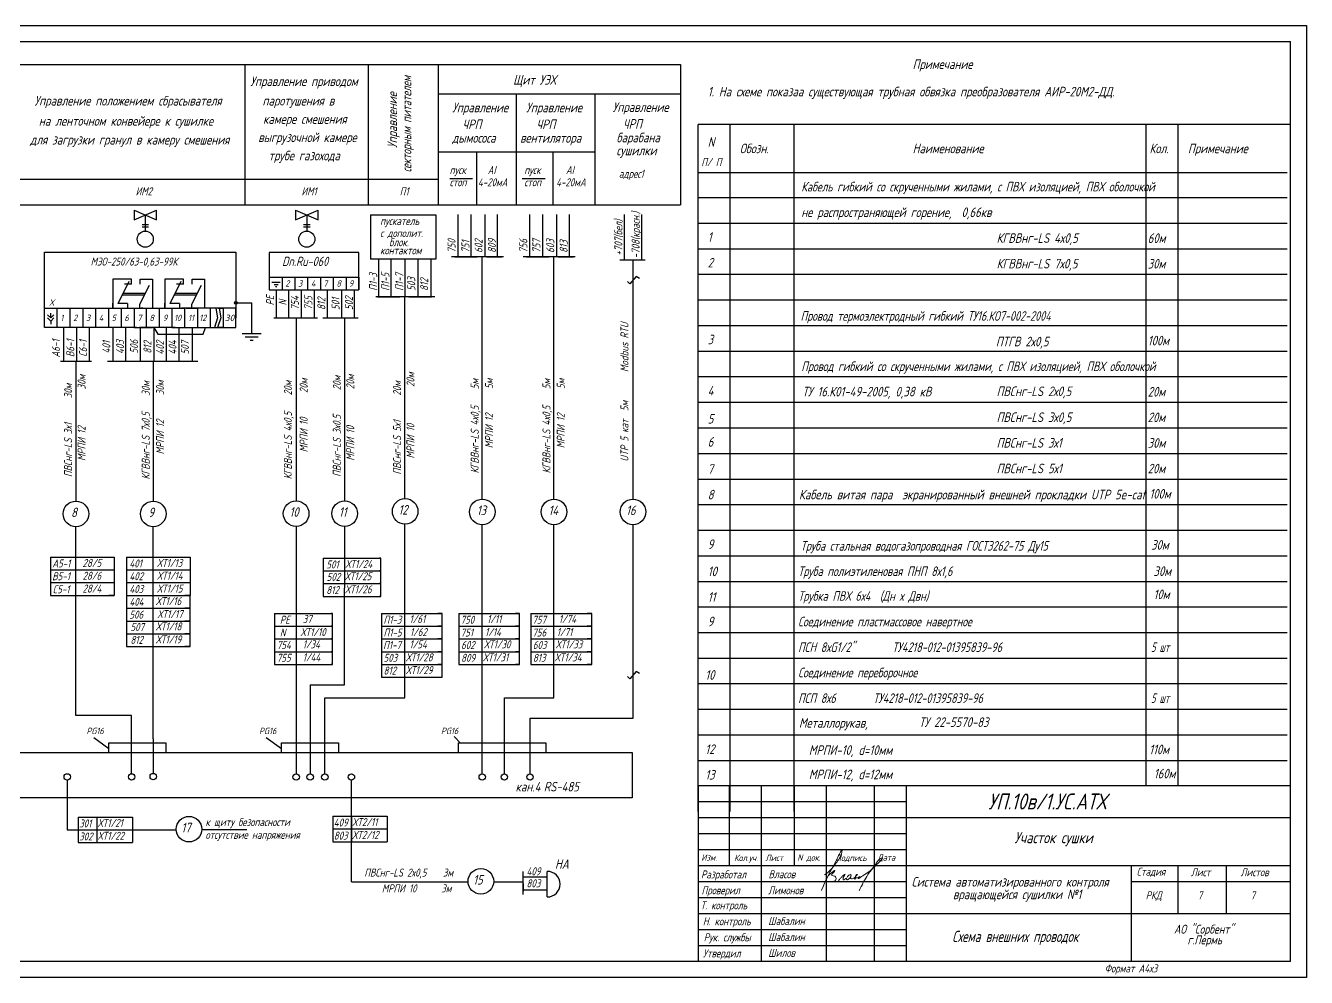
# Model space of a CAD drawing. Header units: millimetres. Extents: x 13 to 643, y 336 to 634.
# Drawn here: x 243 to 643, y 336 to 633.5 of the extents above; entities that cross this region are included whole.
import ezdxf
from ezdxf.enums import TextEntityAlignment as Align

# ---------------------------------------------------------------- set-up
doc = ezdxf.new("R2010")
doc.units = ezdxf.units.MM
doc.header["$MEASUREMENT"] = 0
doc.layers.add('MAIN', color=7, linetype='Continuous', lineweight=50)
doc.layers.add('Текст', color=7, linetype='Continuous', lineweight=50)
for name, color, linetype in [('TEXT', 250, 'Continuous'), ('АСУТП', 7, 'Continuous'), ('проводка', 184, 'Continuous')]:
    doc.layers.add(name, color=color, linetype=linetype)
doc.styles.get("Standard").update_dxf_attribs({"font": 'GOST_A.TTF', "oblique": 15, "height": 2.5})
doc.styles.add('АСУТП', font='GOST_A.TTF', dxfattribs={"oblique": 15})

# ---------------------------------------------------------------- blocks, each defined once
blk = doc.blocks.new('Власов')
at = {"layer": 'проводка', "lineweight": 18}
for points in [[(-0.58, 2.47), (1.27, 4.07), (2.73, 5.82), (3.82, 7.33), (4.64, 9.02), (4.84, 10.28), (4.04, 8.93), (3.16, 7.2), (1.39, 3.86), (0.52, 2.26), (-1.55, -2.37), (-0.72, -0.35), (0.34, 1.8), (1.73, 3.31), (2.62, 3.78), (2.31, 3.3), (1.91, 2.96), (1.61, 2.44), (2.21, 2.21), (2.85, 1.83), (2.99, 1.4), (2.77, 0.75), (2.36, 0.49), (2.18, 0.43), (2.07, 0.4), (1.98, 0.4)], [(3.73, 0.66), (4.37, 1.39), (4.91, 2.01), (5.22, 2.29), (5.78, 2.66), (5.59, 2.28), (5.16, 1.05), (5.19, 0.9), (5.7, 1.1), (6.25, 1.38), (6.27, 1.2), (6.3, 1.02), (7.02, 1.21), (7.63, 2.13), (7.63, 2.52), (6.76, 2.22), (6.42, 1.7)]]:
    blk.add_spline(points, degree=3, dxfattribs=at)
for points, knots in [([(9.73, 1.6), (9.73, 1.6), (10.28, 1.61), (10.33, 1.73), (10.3, 1.95), (10.1, 1.88), (9.94, 1.44), (9.82, 1.2), (10.65, 1.75), (14.06, 4.01), (14.83, 4.98), (18.2, 8.2), (16.58, 7.61), (15.42, 5.89), (12.84, 2.54), (12.14, 1.35), (11.17, -0.37), (10.2, -2.51), (10.72, -1.41), (10.96, -1), (11.17, -0.6), (11.31, -0.38), (11.4, -0.29)], [5.202172, 5.202172, 5.202172, 5.202172, 5.207482, 5.981017, 6.074049, 6.477149, 7.534813, 8.416864, 10.873297, 16.080912, 19.105162, 21.731982, 23.469351, 25.755203, 29.311429, 34.513333, 38.416271, 38.862024, 39.053994, 43.961574, 49.897464, 51.239132, 51.239132, 51.239132, 51.239132]), ([(7.53, 1.66), (7.5, 1.54), (7.54, 1.28), (8.01, 1.24), (8.83, 1.57), (9.1, 2.08), (9.9, 2.69), (9.43, 2.64), (9.3, 2.52), (9.14, 2.21), (9.04, 1.25), (8.71, 1.13), (8.92, 1.39), (9.3, 1.54), (9.6, 1.6)], [0, 0, 0, 0, 0.614094, 1.118723, 1.807789, 3.045572, 4.744461, 5.191863, 5.576495, 6.389957, 8.441618, 9.345517, 10.182193, 10.758393, 10.758393, 10.758393, 10.758393])]:
    blk.add_open_spline(points, degree=3, knots=knots, dxfattribs=at)

msp = doc.modelspace()

# ---------------------------------------------------------------- linework, layer by layer
at = {"color": 0, "linetype": 'ByBlock'}
for p, q in [((276.85, 575.82), (276.85, 574.32)), ((276.85, 575.82), (276.85, 572.82)), ((276.85, 575.82), (283.85, 572.82)), ((276.85, 572.82), (283.85, 575.82)), ((280.35, 574.32), (280.35, 569.32)), ((283.85, 572.82), (283.85, 575.82)), ((327.31, 575.82), (327.31, 574.32)), ((327.31, 575.82), (327.31, 572.82)), ((327.31, 575.82), (334.31, 572.82)), ((327.31, 572.82), (334.31, 575.82)), ((330.81, 574.32), (330.81, 569.32)), ((334.31, 572.82), (334.31, 575.82))]:
    msp.add_line(p, q, dxfattribs=at)
at = {"color": 7, "linetype": 'Continuous'}
for p, q in [((350.74, 574.39), (371.14, 574.39)), ((371.14, 574.39), (371.14, 560.57)), ((248.84, 562.77), (308.66, 562.77)), ((248.84, 539.18), (248.84, 562.77)), ((308.66, 562.77), (308.66, 542.18)), ((347.07, 562.59), (319.08, 562.59)), ((319.08, 562.59), (319.08, 550.9)), ((347.07, 550.9), (347.07, 562.59)), ((371.14, 560.57), (350.74, 560.57)), ((271.87, 546.67), (275.37, 553.67)), ((276.08, 552.67), (273.87, 552.67)), ((288.12, 546.67), (291.62, 553.67)), ((292.33, 552.67), (290.12, 552.67)), ((319.08, 554.9), (327.58, 554.9)), ((322.76, 554.9), (347.07, 554.9)), ((323.08, 554.9), (323.08, 550.9)), ((327.08, 554.9), (327.08, 550.9)), ((331.08, 554.9), (331.08, 550.9)), ((335.08, 554.9), (335.08, 550.9)), ((339.08, 554.9), (339.08, 550.9)), ((343.08, 554.9), (343.08, 550.9)), ((347.07, 554.9), (347.07, 550.9)), ((347.08, 554.9), (347.08, 550.9)), ((319.08, 550.9), (327.58, 550.9)), ((322.76, 550.9), (347.07, 550.9)), ((248.84, 545.18), (252.84, 545.18)), ((252.84, 545.18), (278.1, 545.18)), ((252.84, 539.18), (252.84, 545.18)), ((252.84, 545.18), (256.84, 545.18)), ((252.84, 545.18), (256.84, 545.18)), ((252.84, 539.18), (252.84, 545.18)), ((252.84, 545.18), (278.1, 545.18)), ((252.84, 545.18), (256.84, 545.18)), ((252.84, 539.18), (252.84, 545.18)), ((252.84, 545.18), (278.1, 545.18)), ((252.84, 545.18), (278.1, 545.18)), ((252.84, 539.18), (252.84, 545.18)), ((252.84, 545.18), (256.84, 545.18)), ((256.84, 545.18), (256.84, 539.18)), ((256.84, 545.18), (256.84, 539.18)), ((256.84, 545.18), (256.84, 539.18)), ((256.84, 545.18), (256.84, 539.18)), ((260.84, 545.18), (260.84, 539.18)), ((260.84, 545.18), (260.84, 539.18)), ((260.84, 545.18), (260.84, 539.18)), ((260.84, 545.18), (260.84, 539.18)), ((264.84, 545.18), (264.84, 539.18)), ((264.84, 545.18), (264.84, 539.18)), ((264.84, 545.18), (264.84, 539.18)), ((264.84, 545.18), (264.84, 539.18)), ((268.84, 545.18), (268.84, 539.18)), ((268.84, 545.18), (268.84, 539.18)), ((268.84, 545.18), (268.84, 539.18)), ((268.84, 545.18), (268.84, 539.18)), ((274.79, 546.67), (271.87, 546.67)), ((272.84, 545.18), (272.84, 539.18)), ((272.84, 545.18), (272.84, 539.18)), ((272.84, 545.18), (272.84, 539.18)), ((272.84, 545.18), (272.84, 539.18)), ((276.84, 545.18), (276.84, 539.18)), ((276.84, 545.18), (276.84, 539.18)), ((276.84, 545.18), (276.84, 539.18)), ((276.84, 545.18), (276.84, 539.18)), ((279.1, 545.18), (290.16, 545.18)), ((279.6, 545.18), (279.1, 545.18)), ((279.6, 545.18), (279.1, 545.18)), ((279.1, 545.18), (290.16, 545.18)), ((279.6, 545.18), (279.1, 545.18)), ((279.1, 545.18), (290.16, 545.18)), ((279.1, 545.18), (290.16, 545.18)), ((279.6, 545.18), (279.1, 545.18)), ((280.66, 545.18), (280.66, 539.18)), ((280.66, 545.18), (280.66, 539.18)), ((280.66, 545.18), (280.66, 539.18)), ((280.66, 545.18), (280.66, 539.18)), ((284.66, 545.18), (284.66, 539.18)), ((284.66, 545.18), (284.66, 539.18)), ((284.66, 545.18), (284.66, 539.18)), ((284.66, 545.18), (284.66, 539.18)), ((291.03, 546.67), (288.12, 546.67)), ((288.66, 545.18), (288.66, 539.18)), ((288.66, 545.18), (288.66, 539.18)), ((288.66, 545.18), (288.66, 539.18)), ((288.66, 545.18), (288.66, 539.18)), ((304.66, 545.18), (291.66, 545.18)), ((304.66, 545.18), (291.66, 545.18)), ((304.66, 545.18), (291.66, 545.18)), ((304.66, 545.18), (291.66, 545.18)), ((292.66, 545.18), (292.66, 539.18)), ((292.66, 545.18), (292.66, 539.18)), ((292.66, 545.18), (292.66, 539.18)), ((292.66, 545.18), (292.66, 539.18)), ((295.84, 545.18), (295.34, 545.18)), ((295.84, 545.18), (295.34, 545.18)), ((295.84, 545.18), (295.34, 545.18)), ((295.84, 545.18), (295.34, 545.18)), ((296.66, 545.18), (296.66, 539.18)), ((296.66, 545.18), (296.66, 539.18)), ((296.66, 545.18), (296.66, 539.18)), ((296.66, 545.18), (296.66, 539.18)), ((300.66, 545.18), (300.66, 539.18)), ((300.66, 545.18), (300.66, 539.18)), ((300.66, 545.18), (300.66, 539.18)), ((300.66, 545.18), (300.66, 539.18)), ((302.44, 545.18), (302.94, 542.18)), ((308.66, 545.18), (303.16, 545.18)), ((303.16, 545.18), (304.66, 545.18)), ((303.44, 545.18), (303.94, 542.18)), ((304.66, 545.18), (304.66, 539.18)), ((304.66, 545.18), (304.66, 539.18)), ((304.66, 545.18), (304.66, 539.18)), ((308.66, 546.88), (313.59, 546.88)), ((308.66, 539.18), (308.66, 545.18)), ((249.84, 543.18), (250.84, 542.18)), ((249.84, 542.18), (250.84, 541.18)), ((250.84, 542.18), (250.84, 543.68)), ((250.84, 542.18), (251.84, 543.18)), ((250.84, 541.18), (251.84, 542.18)), ((250.84, 541.18), (250.84, 540.18)), ((302.94, 542.18), (301.94, 539.18)), ((303.94, 542.18), (302.94, 539.18)), ((308.66, 542.18), (308.66, 542.18)), ((252.84, 539.18), (248.84, 539.18)), ((277.6, 539.18), (252.84, 539.18)), ((277.6, 539.18), (252.84, 539.18)), ((277.6, 539.18), (252.84, 539.18)), ((277.6, 539.18), (252.84, 539.18)), ((254.84, 539.18), (254.84, 528.65)), ((258.84, 539.18), (258.84, 528.65)), ((262.84, 539.18), (262.84, 528.65)), ((270.18, 539.18), (270.18, 528.68)), ((274.18, 539.18), (274.18, 528.68)), ((289.66, 539.18), (278.6, 539.18)), ((289.66, 539.18), (278.6, 539.18)), ((289.66, 539.18), (278.6, 539.18)), ((289.66, 539.18), (278.6, 539.18)), ((278.81, 539.18), (278.81, 528.68)), ((282.99, 539.18), (282.99, 528.68)), ((286.93, 539.18), (286.93, 528.68)), ((290.66, 539.18), (305.16, 539.18)), ((290.66, 539.18), (305.16, 539.18)), ((290.66, 539.18), (305.16, 539.18)), ((290.66, 539.18), (305.16, 539.18)), ((290.86, 539.18), (290.86, 528.68)), ((294.97, 539.18), (294.97, 528.68)), ((304.66, 539.18), (303.16, 539.18)), ((304.66, 539.18), (308.66, 539.18)), ((310.59, 537.3), (316.59, 537.3)), ((311.59, 536.3), (315.59, 536.3)), ((313.09, 535.23), (314.09, 535.23)), ((258.7, 417.86), (258.7, 476.91)), ((282.85, 410.64), (282.85, 476.91)), ((250.76, 467.43), (266.05, 467.43)), ((250.76, 467.43), (250.76, 463.43)), ((266.05, 467.43), (270.65, 467.43)), ((270.65, 467.43), (270.65, 463.43)), ((274.47, 467.43), (289.76, 467.43)), ((274.47, 467.43), (274.47, 463.43)), ((289.76, 467.43), (294.35, 467.43)), ((294.35, 467.43), (294.35, 463.43)), ((335.9, 467.11), (353.97, 467.11)), ((335.9, 467.11), (353.97, 467.11)), ((335.9, 467.11), (335.9, 463.11)), ((353.97, 467.11), (353.55, 467.11)), ((353.97, 467.11), (353.55, 467.11)), ((250.76, 463.43), (266.05, 463.43)), ((250.76, 463.43), (250.76, 459.43)), ((250.76, 463.43), (266.05, 463.43)), ((250.76, 463.43), (266.05, 463.43)), ((250.76, 463.43), (266.05, 463.43)), ((266.05, 463.43), (270.65, 463.43)), ((266.05, 463.43), (270.65, 463.43)), ((266.05, 463.43), (270.65, 463.43)), ((266.05, 463.43), (270.65, 463.43)), ((270.65, 463.43), (270.65, 459.43)), ((274.47, 463.43), (289.76, 463.43)), ((274.47, 463.43), (274.47, 459.43)), ((274.47, 463.43), (289.76, 463.43)), ((274.47, 463.43), (289.76, 463.43)), ((274.47, 463.43), (289.76, 463.43)), ((289.76, 463.43), (294.35, 463.43)), ((289.76, 463.43), (294.35, 463.43)), ((289.76, 463.43), (294.35, 463.43)), ((289.76, 463.43), (294.35, 463.43)), ((294.35, 463.43), (294.35, 459.43)), ((335.9, 463.11), (353.97, 463.11)), ((335.9, 463.11), (353.97, 463.11)), ((335.9, 463.11), (353.97, 463.11)), ((335.9, 463.11), (335.9, 459.11)), ((353.97, 463.11), (353.55, 463.11)), ((353.97, 463.11), (353.55, 463.11)), ((353.97, 463.11), (353.55, 463.11)), ((250.76, 459.43), (250.76, 455.43)), ((250.76, 459.43), (266.05, 459.43)), ((250.76, 459.43), (266.05, 459.43)), ((250.76, 459.43), (266.05, 459.43)), ((266.05, 459.43), (270.65, 459.43)), ((266.05, 459.43), (270.65, 459.43)), ((266.05, 459.43), (270.65, 459.43)), ((270.65, 459.43), (270.65, 455.43)), ((274.47, 459.43), (274.47, 455.43)), ((274.47, 459.43), (289.76, 459.43)), ((274.47, 459.43), (289.76, 459.43)), ((274.47, 459.43), (289.76, 459.43)), ((289.76, 459.43), (294.35, 459.43)), ((289.76, 459.43), (294.35, 459.43)), ((289.76, 459.43), (294.35, 459.43)), ((294.35, 459.43), (294.35, 455.43)), ((335.9, 459.11), (353.97, 459.11)), ((335.9, 459.11), (335.9, 455.11)), ((335.9, 459.11), (335.9, 459.11)), ((335.9, 459.11), (353.97, 459.11)), ((335.9, 459.11), (353.97, 459.11)), ((335.9, 459.11), (353.97, 459.11)), ((335.9, 459.11), (353.97, 459.11)), ((335.9, 459.11), (353.97, 459.11)), ((353.97, 459.11), (353.55, 459.11)), ((353.97, 459.11), (353.55, 459.11)), ((353.97, 459.11), (353.55, 459.11)), ((353.97, 459.11), (353.55, 459.11)), ((353.97, 459.11), (353.55, 459.11)), ((353.97, 459.11), (353.55, 459.11)), ((250.76, 455.43), (266.05, 455.43)), ((250.76, 455.43), (266.05, 455.43)), ((250.76, 455.43), (266.05, 455.43)), ((250.76, 455.43), (270.65, 455.43)), ((266.05, 455.43), (270.65, 455.43)), ((266.05, 455.43), (270.65, 455.43)), ((266.05, 455.43), (270.65, 455.43)), ((270.65, 455.43), (268.98, 455.43)), ((274.47, 455.43), (289.76, 455.43)), ((274.47, 455.43), (289.76, 455.43)), ((274.47, 455.43), (289.76, 455.43)), ((274.47, 455.43), (294.35, 455.43)), ((274.47, 455.43), (274.47, 451.43)), ((289.76, 455.43), (294.35, 455.43)), ((289.76, 455.43), (294.35, 455.43)), ((289.76, 455.43), (294.35, 455.43)), ((294.35, 455.43), (292.69, 455.43)), ((335.9, 455.11), (353.97, 455.11)), ((335.9, 455.11), (353.97, 455.11)), ((335.9, 455.11), (353.97, 455.11)), ((353.97, 455.11), (353.55, 455.11)), ((353.97, 455.11), (353.55, 455.11)), ((353.97, 455.11), (353.55, 455.11)), ((274.47, 451.43), (274.47, 447.43)), ((274.47, 451.43), (294.35, 451.43)), ((274.47, 451.43), (294.35, 451.43)), ((274.47, 451.43), (294.35, 451.43)), ((294.35, 451.43), (292.69, 451.43)), ((294.35, 451.43), (292.69, 451.43)), ((294.35, 451.43), (292.69, 451.43)), ((320.76, 449.83), (338.83, 449.83)), ((320.76, 449.83), (320.76, 445.83)), ((338.83, 449.83), (338.41, 449.83)), ((354.12, 449.83), (373.13, 449.83)), ((354.12, 449.83), (354.12, 445.83)), ((373.13, 449.83), (371.76, 449.83)), ((378.35, 449.83), (397.26, 449.83)), ((378.35, 449.83), (378.35, 445.83)), ((397.26, 449.83), (395.99, 449.83)), ((400.75, 449.83), (419.86, 449.83)), ((400.75, 449.83), (400.75, 445.83)), ((419.86, 449.83), (418.39, 449.83)), ((274.47, 447.43), (294.35, 447.43)), ((274.47, 447.43), (294.35, 447.43)), ((274.47, 447.43), (294.35, 447.43)), ((274.47, 447.43), (274.47, 443.43)), ((294.35, 447.43), (292.69, 447.43)), ((294.35, 447.43), (292.69, 447.43)), ((294.35, 447.43), (292.69, 447.43)), ((320.76, 445.83), (320.76, 441.83)), ((320.76, 445.83), (338.83, 445.83)), ((320.76, 445.83), (338.83, 445.83)), ((320.76, 445.83), (338.83, 445.83)), ((338.83, 445.83), (338.41, 445.83)), ((338.83, 445.83), (338.41, 445.83)), ((338.83, 445.83), (338.41, 445.83)), ((354.12, 445.83), (354.12, 441.83)), ((354.12, 445.83), (373.13, 445.83)), ((354.12, 445.83), (373.13, 445.83)), ((354.12, 445.83), (373.13, 445.83)), ((373.13, 445.83), (371.76, 445.83)), ((373.13, 445.83), (371.76, 445.83)), ((373.13, 445.83), (371.76, 445.83)), ((378.35, 445.83), (378.35, 441.83)), ((378.35, 445.83), (397.26, 445.83)), ((378.35, 445.83), (397.26, 445.83)), ((378.35, 445.83), (397.26, 445.83)), ((397.26, 445.83), (395.99, 445.83)), ((397.26, 445.83), (395.99, 445.83)), ((397.26, 445.83), (395.99, 445.83)), ((400.75, 445.83), (400.75, 441.83)), ((400.75, 445.83), (419.86, 445.83)), ((400.75, 445.83), (419.86, 445.83)), ((400.75, 445.83), (419.86, 445.83)), ((419.86, 445.83), (418.39, 445.83)), ((419.86, 445.83), (418.39, 445.83)), ((419.86, 445.83), (418.39, 445.83)), ((274.47, 443.43), (274.47, 439.43)), ((274.47, 443.43), (294.35, 443.43)), ((274.47, 443.43), (294.35, 443.43)), ((274.47, 443.43), (294.35, 443.43)), ((294.35, 443.43), (292.69, 443.43)), ((294.35, 443.43), (292.69, 443.43)), ((294.35, 443.43), (292.69, 443.43)), ((320.76, 441.83), (338.83, 441.83)), ((320.76, 441.83), (338.83, 441.83)), ((320.76, 441.83), (338.83, 441.83)), ((320.76, 441.83), (320.76, 437.83)), ((338.83, 441.83), (338.41, 441.83)), ((338.83, 441.83), (338.41, 441.83)), ((338.83, 441.83), (338.41, 441.83)), ((354.12, 441.83), (373.13, 441.83)), ((354.12, 441.83), (373.13, 441.83)), ((354.12, 441.83), (373.13, 441.83)), ((354.12, 441.83), (354.12, 437.83)), ((373.13, 441.83), (371.76, 441.83)), ((373.13, 441.83), (371.76, 441.83)), ((373.13, 441.83), (371.76, 441.83)), ((378.35, 441.83), (397.26, 441.83)), ((378.35, 441.83), (397.26, 441.83)), ((378.35, 441.83), (397.26, 441.83)), ((378.35, 441.83), (378.35, 437.83)), ((397.26, 441.83), (395.99, 441.83)), ((397.26, 441.83), (395.99, 441.83)), ((397.26, 441.83), (395.99, 441.83)), ((400.75, 441.83), (419.86, 441.83)), ((400.75, 441.83), (419.86, 441.83)), ((400.75, 441.83), (419.86, 441.83)), ((400.75, 441.83), (400.75, 437.83)), ((419.86, 441.83), (418.39, 441.83)), ((419.86, 441.83), (418.39, 441.83)), ((419.86, 441.83), (418.39, 441.83)), ((274.47, 439.43), (294.35, 439.43)), ((274.47, 439.43), (294.35, 439.43)), ((294.35, 439.43), (292.69, 439.43)), ((294.35, 439.43), (292.69, 439.43)), ((320.76, 437.83), (320.76, 433.83)), ((320.76, 437.83), (338.83, 437.83)), ((320.76, 437.83), (338.83, 437.83)), ((320.76, 437.83), (338.83, 437.83)), ((338.83, 437.83), (338.41, 437.83)), ((338.83, 437.83), (338.41, 437.83)), ((338.83, 437.83), (338.41, 437.83)), ((354.12, 437.83), (354.12, 429.83)), ((354.12, 437.83), (373.13, 437.83)), ((354.12, 437.83), (373.13, 437.83)), ((354.12, 437.83), (373.13, 437.83)), ((373.13, 437.83), (371.76, 437.83)), ((373.13, 437.83), (371.76, 437.83)), ((373.13, 437.83), (371.76, 437.83)), ((378.35, 437.83), (378.35, 433.83)), ((378.35, 437.83), (397.26, 437.83)), ((378.35, 437.83), (397.26, 437.83)), ((378.35, 437.83), (397.26, 437.83)), ((397.26, 437.83), (395.99, 437.83)), ((397.26, 437.83), (395.99, 437.83)), ((397.26, 437.83), (395.99, 437.83)), ((400.75, 437.83), (400.75, 433.83)), ((400.75, 437.83), (419.86, 437.83)), ((400.75, 437.83), (419.86, 437.83)), ((400.75, 437.83), (419.86, 437.83)), ((419.86, 437.83), (418.39, 437.83)), ((419.86, 437.83), (418.39, 437.83)), ((419.86, 437.83), (418.39, 437.83)), ((320.76, 433.83), (338.83, 433.83)), ((320.76, 433.83), (338.83, 433.83)), ((338.83, 433.83), (338.41, 433.83)), ((338.83, 433.83), (338.41, 433.83)), ((354.12, 433.83), (373.13, 433.83)), ((354.12, 433.83), (373.13, 433.83)), ((373.13, 433.83), (371.76, 433.83)), ((373.13, 433.83), (371.76, 433.83)), ((378.35, 433.83), (397.26, 433.83)), ((378.35, 433.83), (397.26, 433.83)), ((397.26, 433.83), (395.99, 433.83)), ((397.26, 433.83), (395.99, 433.83)), ((400.75, 433.83), (419.86, 433.83)), ((400.75, 433.83), (419.86, 433.83)), ((419.86, 433.83), (418.39, 433.83)), ((419.86, 433.83), (418.39, 433.83)), ((276.08, 399.71), (276.08, 417.86)), ((264.25, 411.07), (269, 407.57)), ((269, 406.32), (269, 409.32)), ((269, 409.32), (286.75, 409.32)), ((269, 406.32), (269, 409.32)), ((286.75, 409.32), (286.75, 406.32)), ((286.75, 409.32), (286.75, 406.32)), ((318.17, 411.07), (322.92, 407.57)), ((322.92, 406.32), (322.92, 409.32)), ((322.92, 409.32), (340.67, 409.32)), ((322.92, 406.32), (322.92, 409.32)), ((340.67, 409.32), (340.67, 406.32)), ((340.67, 409.32), (340.67, 406.32)), ((378.23, 406.32), (378.23, 409.32)), ((378.23, 409.32), (405.51, 409.32)), ((378.23, 406.32), (378.23, 409.32)), ((405.51, 409.32), (405.51, 406.32)), ((405.51, 409.32), (405.51, 406.32)), ((259.39, 386.16), (272.1, 386.16)), ((259.39, 386.16), (259.39, 382.16)), ((272.1, 386.16), (276.39, 386.16)), ((276.39, 386.16), (276.39, 382.16)), ((338.92, 386.44), (351.63, 386.44)), ((338.92, 386.44), (338.92, 382.44)), ((351.63, 386.44), (355.92, 386.44)), ((355.92, 386.44), (355.92, 382.44)), ((255.99, 382.16), (272.1, 382.16)), ((259.39, 382.16), (259.39, 378.16)), ((259.39, 382.16), (272.1, 382.16)), ((259.39, 382.16), (272.1, 382.16)), ((272.1, 382.16), (276.39, 382.16)), ((272.1, 382.16), (276.39, 382.16)), ((272.1, 382.16), (290.02, 382.16)), ((276.39, 382.16), (276.39, 378.16)), ((338.92, 382.44), (338.92, 378.44)), ((338.92, 382.44), (351.63, 382.44)), ((338.92, 382.44), (351.63, 382.44)), ((351.63, 382.44), (355.92, 382.44)), ((351.63, 382.44), (355.92, 382.44)), ((355.92, 382.44), (355.92, 378.44)), ((259.39, 378.16), (272.1, 378.16)), ((259.39, 378.16), (272.1, 378.16)), ((259.39, 378.16), (272.1, 378.16)), ((272.1, 378.16), (276.39, 378.16)), ((272.1, 378.16), (276.39, 378.16)), ((272.1, 378.16), (276.39, 378.16)), ((338.92, 378.44), (351.63, 378.44)), ((338.92, 378.44), (351.63, 378.44)), ((338.92, 378.44), (351.63, 378.44)), ((351.63, 378.44), (355.92, 378.44)), ((351.63, 378.44), (355.92, 378.44)), ((351.63, 378.44), (355.92, 378.44)), ((405.93, 361.44), (405.93, 369.19)), ((405.93, 361.19), (405.93, 369.19)), ((398.43, 365.44), (398.43, 367.94)), ((398.43, 367.44), (405.68, 367.44)), ((398.43, 365.44), (398.43, 362.94)), ((398.43, 363.44), (405.68, 363.44))]:
    msp.add_line(p, q, dxfattribs=at)
at = {"color": 7}
for p, q in [((279.36, 571.35), (281.36, 571.35)), ((279.36, 570.67), (281.36, 570.67)), ((329.83, 571.35), (331.83, 571.35)), ((329.83, 570.67), (331.83, 570.67)), ((431.69, 552.87), (430.96, 553.53)), ((433.73, 555.13), (431.69, 552.87)), ((434.68, 554.48), (433.73, 555.13)), ((313.59, 537.3), (313.59, 546.88)), ((327.49, 542.1), (327.49, 485)), ((342.63, 542.1), (342.63, 485)), ((258.7, 528.68), (258.7, 484.91)), ((282.85, 528.68), (282.85, 484.91)), ((327.49, 477), (327.49, 399.69)), ((342.63, 477), (342.63, 467.11)), ((335.9, 467.11), (353.97, 467.11)), ((342.63, 467.11), (342.63, 457.7)), ((353.97, 455.11), (353.97, 467.11)), ((342.63, 427.5), (342.63, 457.7)), ((294.35, 439.43), (294.35, 455.43)), ((338.83, 433.83), (338.83, 449.83)), ((373.13, 433.83), (373.13, 449.83)), ((397.26, 433.83), (397.26, 449.83)), ((419.86, 433.83), (419.86, 449.83)), ((373.13, 429.83), (373.13, 445.83)), ((274.47, 439.43), (294.35, 439.43)), ((320.76, 433.83), (338.83, 433.83)), ((354.12, 433.83), (373.13, 433.83)), ((378.35, 433.83), (397.26, 433.83)), ((400.75, 433.83), (419.86, 433.83)), ((354.12, 429.83), (373.13, 429.83)), ((431.69, 429.4), (430.96, 430.05)), ((433.73, 431.65), (431.69, 429.4)), ((434.68, 431), (433.73, 431.65)), ((331.87, 427.5), (342.63, 427.5)), ((255.99, 397.71), (255.99, 382.16)), ((263.14, 386.16), (267.94, 386.16)), ((265.22, 386.16), (265.22, 378.16)), ((342.67, 386.44), (347.48, 386.44)), ((344.75, 386.44), (344.75, 378.44)), ((298.02, 382.25), (312.04, 382.25)), ((344.74, 365.94), (381.18, 365.94)), ((389.18, 365.94), (398.43, 365.94)), ((389.18, 365.94), (390.65, 365.94))]:
    msp.add_line(p, q, dxfattribs=at)
for p, q in [((276.08, 552.67), (276.08, 554.04)), ((292.33, 552.67), (292.33, 554.04)), ((276.08, 417.86), (258.7, 417.86)), ((643.03, 336.04), (12.84, 336.04))]:
    msp.add_line(p, q)
at = {"color": 7, "linetype": 'Continuous', "lineweight": -3}
for p, q in [((278.66, 546.43), (281.66, 552.43)), ((294.91, 546.43), (297.91, 552.43))]:
    msp.add_line(p, q, dxfattribs=at)
at = {"color": 7, "lineweight": 30}
for p, q in [((319.87, 553.36), (322.51, 553.36)), ((320.61, 552.57), (321.85, 552.57)), ((321.06, 551.95), (321.44, 551.95))]:
    msp.add_line(p, q, dxfattribs=at)
at = {"lineweight": -3}
for p, q in [((278.66, 545.18), (278.66, 546.43)), ((294.91, 545.18), (294.91, 546.43))]:
    msp.add_line(p, q, dxfattribs=at)
at = {"color": 0, "linetype": 'ByBlock', "lineweight": 30}
for p, q in [((453.03, 396.01), (453.03, 341.05)), ((588.41, 341.05), (588.41, 371.01)), ((603.03, 356.01), (603.03, 371.01)), ((618.03, 356.01), (618.03, 371.01)), ((588.41, 366.01), (638.03, 366.01))]:
    msp.add_line(p, q, dxfattribs=at)
at = {"color": 0, "linetype": 'Continuous', "lineweight": 30}
for p, q in [((453.03, 396.01), (638.03, 396.01)), ((462.78, 396.01), (462.78, 371.01)), ((472.78, 396.01), (472.78, 341.01)), ((483.03, 396.01), (483.03, 371.01)), ((493.03, 396.01), (493.03, 341.01)), ((508.03, 396.01), (508.03, 341.01)), ((518.03, 396.01), (518.03, 341.01)), ((518.03, 386.01), (638.03, 386.01)), ((453.03, 376.01), (518.03, 376.01)), ((453.03, 371.01), (638.03, 371.01)), ((518.03, 356.01), (638.03, 356.01))]:
    msp.add_line(p, q, dxfattribs=at)
at = {"color": 0, "linetype": 'Continuous'}
for p, q in [((453.03, 391.01), (518.03, 391.01)), ((453.03, 386.01), (518.03, 386.01)), ((453.03, 381.01), (518.03, 381.01)), ((453.03, 366.01), (518.03, 366.01)), ((453.03, 361.01), (518.03, 361.01)), ((453.03, 361.01), (518.03, 361.01)), ((453.03, 356.01), (518.03, 356.01)), ((453.03, 351.01), (518.03, 351.01)), ((453.03, 346.01), (518.03, 346.01))]:
    msp.add_line(p, q, dxfattribs=at)
at = {"color": 7, "linetype": 'Continuous', "lineweight": 30}
msp.add_line((398.43, 361.94), (398.43, 369.19), dxfattribs=at)
at = {"color": 7}
for centre in [(280.35, 566.78), (330.81, 566.78)]:
    msp.add_circle(centre, 2.52, dxfattribs=at)
at = {"color": 7, "linetype": 'Continuous'}
msp.add_arc((405.93, 365.19), 4, 270, 90, dxfattribs=at)
at = {"layer": 'MAIN', "color": 7, "linetype": 'Continuous', "lineweight": -3}
for p, q in [((12.84, 633.54), (643.03, 633.54)), ((12.84, 633.54), (461.57, 633.54)), ((643.03, 633.54), (643.03, 336.04)), ((37.92, 621.43), (447.57, 621.43)), ((311.49, 621.43), (311.49, 577.49)), ((350.02, 621.43), (350.02, 577.49)), ((371.89, 621.43), (371.89, 577.49)), ((447.57, 621.43), (447.57, 577.49)), ((311.49, 613.49), (311.49, 577.49)), ((371.89, 612.19), (447.57, 612.19)), ((396.17, 612.19), (396.17, 577.49)), ((420.74, 612.19), (420.74, 577.49)), ((638.03, 602.64), (453.03, 602.64)), ((453.03, 387.86), (453.03, 602.64)), ((463.03, 387.86), (463.03, 602.64)), ((483.03, 387.86), (483.03, 602.64)), ((593.03, 395.86), (593.03, 602.64)), ((603.03, 395.86), (603.03, 602.64)), ((371.89, 594.04), (420.74, 594.04)), ((383.91, 577.49), (383.91, 594.04)), ((407.73, 577.49), (407.73, 594.04)), ((239.18, 585.49), (355.77, 585.49)), ((349.46, 585.49), (371.89, 585.49)), ((375.48, 585.78), (382.6, 585.78)), ((398.1, 585.78), (405.23, 585.78)), ((453.03, 587.64), (637.03, 587.64)), ((37.92, 577.49), (447.57, 577.49)), ((453.03, 579.81), (637.03, 579.81)), ((350.74, 574.39), (350.74, 560.57)), ((377.99, 574.5), (377.99, 561.3)), ((382.05, 574.5), (382.05, 561.3)), ((386.42, 574.5), (386.42, 561.3)), ((390.31, 574.5), (390.31, 561.3)), ((400.4, 574.5), (400.4, 561.3)), ((404.46, 574.5), (404.46, 561.3)), ((408.82, 574.5), (408.82, 561.3)), ((412.72, 574.5), (412.72, 561.3)), ((429.99, 574.5), (429.99, 560.17)), ((435.4, 574.5), (435.4, 560.17)), ((453.03, 571.81), (637.03, 571.81)), ((353.24, 560.57), (353.24, 548.76)), ((357.1, 560.57), (357.1, 548.76)), ((361.48, 560.57), (361.48, 548.76)), ((365.5, 560.57), (365.5, 548.76)), ((369.52, 560.57), (369.52, 548.76)), ((377.02, 561.3), (384.02, 561.3)), ((385.61, 485.53), (385.61, 561.3)), ((386.89, 561.3), (391.68, 561.3)), ((399.43, 561.3), (406.43, 561.3)), ((408.01, 485.53), (408.01, 561.3)), ((409.29, 561.3), (414.08, 561.3)), ((432.75, 485.53), (432.75, 560.17)), ((453.03, 563.81), (637.03, 563.81)), ((276.08, 554.23), (270.24, 554.23)), ((270.24, 554.23), (270.24, 545.18)), ((276.08, 552.67), (276.08, 554.23)), ((278.8, 552.68), (278.8, 554.23)), ((278.8, 554.23), (282.58, 554.23)), ((282.58, 554.23), (282.58, 545.18)), ((292.33, 554.23), (286.48, 554.23)), ((286.48, 554.23), (286.48, 545.18)), ((292.33, 552.67), (292.33, 554.23)), ((295.04, 552.68), (295.04, 554.23)), ((295.04, 554.23), (298.82, 554.23)), ((298.82, 554.23), (298.82, 545.18)), ((453.03, 555.81), (637.03, 555.81)), ((273.23, 549.37), (280.14, 549.37)), ((273.51, 549.94), (280.42, 549.94)), ((289.47, 549.37), (296.38, 549.37)), ((289.75, 549.94), (296.66, 549.94)), ((352.86, 548.76), (359.86, 548.76)), ((361.45, 485.69), (361.45, 548.76)), ((362.73, 548.76), (369.73, 548.76)), ((270.24, 545.18), (270.24, 546.82)), ((274.78, 546.67), (274.78, 545.18)), ((276.84, 545.18), (280.66, 545.18)), ((286.48, 545.18), (286.48, 546.82)), ((288.66, 545.18), (292.66, 545.18)), ((291.03, 546.67), (291.03, 545.18)), ((293.08, 545.18), (296.9, 545.18)), ((453.03, 547.81), (637.03, 547.81)), ((276.84, 539.18), (282.66, 539.18)), ((282.99, 539.18), (284.25, 537.08)), ((284.25, 537.08), (298.4, 537.08)), ((288.66, 539.18), (292.66, 539.18)), ((298.4, 537.08), (299.16, 539.18)), ((453.03, 539.81), (637.03, 539.81)), ((453.03, 531.81), (637.03, 531.81)), ((453.03, 523.81), (637.03, 523.81)), ((453.03, 515.81), (637.03, 515.81)), ((453.03, 515.81), (637.03, 515.81)), ((453.03, 515.81), (637.03, 515.81)), ((453.03, 507.81), (637.03, 507.81)), ((453.03, 507.8), (637.03, 507.8)), ((453.03, 499.8), (637.03, 499.8)), ((453.03, 491.8), (637.03, 491.8)), ((453.03, 483.8), (637.03, 483.8)), ((361.45, 423.41), (361.45, 477.69)), ((385.61, 399.69), (385.61, 477.53)), ((408.01, 423.41), (408.01, 477.53)), ((432.75, 417.1), (432.75, 477.53)), ((432.75, 475.16), (432.75, 477.53)), ((453.03, 475.8), (637.03, 475.8)), ((453.03, 467.8), (637.03, 467.8)), ((453.03, 459.8), (637.03, 459.8)), ((453.03, 451.86), (637.03, 451.86)), ((453.03, 443.86), (637.03, 443.86)), ((453.03, 435.86), (637.03, 435.86)), ((331.87, 427.5), (331.87, 399.71)), ((453.03, 427.86), (637.03, 427.86)), ((336.45, 399.69), (336.45, 423.41)), ((336.45, 423.41), (361.45, 423.41)), ((392.52, 399.69), (392.52, 423.41)), ((392.52, 423.41), (408.01, 423.41)), ((400.53, 399.69), (400.53, 417.1)), ((400.53, 417.1), (432.75, 417.1)), ((453.03, 419.86), (637.03, 419.86)), ((282.85, 410.64), (282.85, 399.82)), ((376.79, 411.29), (378.79, 409.29)), ((453.03, 411.86), (637.03, 411.86)), ((49.74, 406.32), (432.46, 406.32)), ((432.46, 406.32), (432.46, 392.21)), ((453.03, 403.86), (637.03, 403.86)), ((344.74, 365.94), (344.74, 397.64)), ((432.46, 392.21), (49.74, 392.21))]:
    msp.add_line(p, q, dxfattribs=at)
at = {"layer": 'MAIN', "color": 7, "linetype": 'Continuous', "lineweight": 30}
for p, q in [((32.84, 628.54), (638.03, 628.54)), ((638.03, 341.04), (638.03, 628.54)), ((392.2, 561.3), (376.03, 561.3)), ((414.6, 561.3), (398.43, 561.3)), ((436.53, 560.17), (428.57, 560.17)), ((370.8, 548.76), (352.42, 548.76)), ((334.2, 542.1), (320.51, 542.1)), ((346.86, 542.1), (335.87, 542.1)), ((253.89, 528.65), (263.52, 528.65)), ((268.58, 528.7), (296.75, 528.7)), ((638.03, 341.04), (32.84, 341.04))]:
    msp.add_line(p, q, dxfattribs=at)
at = {"layer": 'MAIN', "color": 7, "linetype": 'Continuous', "lineweight": -3}
for centre, radius in [((308.66, 546.88), 0.429), ((258.7, 480.91), 4), ((282.85, 480.91), 4), ((327.48, 481), 4), ((342.64, 481), 4), ((361.53, 481.69), 4), ((385.62, 481.53), 4), ((408.02, 481.53), 4), ((432.69, 481.53), 4), ((255.99, 398.71), 1), ((276.1, 398.71), 1), ((282.85, 398.82), 1), ((327.49, 398.69), 1), ((331.87, 398.69), 1), ((336.45, 398.69), 1), ((344.74, 398.66), 1), ((385.6, 398.69), 1), ((392.52, 398.69), 1), ((400.53, 398.69), 1), ((294.02, 382.36), 4), ((385.18, 366.05), 4)]:
    msp.add_circle(centre, radius, dxfattribs=at)
at = {"layer": 'АСУТП', "color": 7, "linetype": 'Continuous'}
for p, q in [((321.21, 550.83), (321.21, 542.1)), ((325.09, 550.83), (325.09, 542.1)), ((329.09, 550.83), (329.09, 542.1)), ((333.15, 550.83), (333.15, 542.21)), ((337.16, 550.83), (337.16, 542.21)), ((341.69, 550.83), (341.69, 542.21)), ((345.65, 550.83), (345.65, 542.21))]:
    msp.add_line(p, q, dxfattribs=at)

# ---------------------------------------------------------------- block references
at = {"color": 0, "lineweight": 15}
msp.add_blockref('Власов', (493.14, 365.6, -10), dxfattribs=at)

# ---------------------------------------------------------------- texts
at = {"color": 7, "linetype": 'Continuous', "oblique": 15}
for s, height, p in [('МЭО-250/63-0,63-99К', 2.5, (263.28, 558.53)), ('Dn.Ru-060', 2.88, (323.09, 558.41)), ('2', 2, (324.09, 551.94)), ('3', 2, (328.09, 551.94)), ('4', 2, (332.09, 551.94)), ('7', 2, (335.95, 551.94)), ('8', 2, (340.08, 551.94)), ('9', 2, (343.95, 551.94)), ('X', 2, (250.28, 545.99)), ('1', 2, (253.84, 541.18)), ('1', 2, (253.84, 541.18)), ('1', 2, (253.84, 541.18)), ('1', 2, (253.84, 541.18)), ('2', 2, (257.84, 541.18)), ('2', 2, (257.84, 541.18)), ('2', 2, (257.84, 541.18)), ('2', 2, (257.84, 541.18)), ('3', 2, (261.84, 541.18)), ('3', 2, (261.84, 541.18)), ('3', 2, (261.84, 541.18)), ('3', 2, (261.84, 541.18)), ('4', 2, (265.84, 541.18)), ('4', 2, (265.84, 541.18)), ('4', 2, (265.84, 541.18)), ('4', 2, (265.84, 541.18)), ('5', 2, (269.84, 541.18)), ('5', 2, (269.84, 541.18)), ('5', 2, (269.84, 541.18)), ('5', 2, (269.84, 541.18)), ('6', 2, (273.84, 541.18)), ('6', 2, (273.84, 541.18)), ('6', 2, (273.84, 541.18)), ('6', 2, (273.84, 541.18)), ('7', 2, (277.88, 541.18)), ('8', 2, (281.66, 541.18)), ('9', 2, (285.86, 541.18)), ('10', 2, (289.36, 541.18)), ('11', 2, (293.71, 541.18)), ('12', 2, (297.21, 541.18)), ('Кабель витая пара  экранированный внешней прокладки UTP 5e-cat', 3, (484.53, 485.45)), ('100м', 3, (593.99, 485.7)), ('А5-1', 2.5, (251.28, 464.18)), ('28/5', 2.5, (260.77, 464.33)), ('401', 2.5, (275.39, 464.18)), ('ХТ1/13', 2.5, (284.04, 464.33)), ('501', 2.5, (336.9, 463.86)), ('ХТ1/24', 2.5, (342.89, 464.01)), ('В5-1', 2.5, (251.28, 460.18)), ('28/6', 2.5, (260.77, 460.33)), ('402', 2.5, (275.39, 460.18)), ('ХТ1/14', 2.5, (284.04, 460.33)), ('502', 2.5, (337, 459.97)), ('ХТ1/25', 2.5, (342.68, 460.18)), ('С5-1', 2.5, (251.47, 456.1)), ('28/4', 2.5, (260.77, 456.32)), ('403', 2.5, (275.39, 456.18)), ('ХТ1/15', 2.5, (284.04, 456.32)), ('812', 2.5, (336.9, 455.86)), ('ХТ1/26', 2.5, (342.76, 456.08)), ('404', 2.5, (275.39, 452.18)), ('ХТ1/16', 2.5, (283.67, 452.4)), ('506', 2.5, (275.39, 448.18)), ('ХТ1/17', 2.5, (284.17, 448.33)), ('PE', 2.5, (322.41, 446.58)), ('37', 2.5, (329.52, 446.8)), ('П1-3', 2.5, (354.76, 446.58)), ('1/61', 2.5, (362.87, 446.8)), ('750', 2.5, (378.83, 446.58)), ('1/11', 2.5, (387.1, 446.8)), ('757', 2.5, (401.23, 446.58)), ('1/74', 2.5, (409.51, 446.8)), ('507', 2.5, (275.71, 444.29)), ('ХТ1/18', 2.5, (283.67, 444.5)), ('N', 2.5, (322.41, 442.58)), ('ХТ1/10', 2.5, (328.86, 442.72)), ('П1-5', 2.5, (354.77, 442.58)), ('1/62', 2.5, (363, 442.72)), ('751', 2.5, (378.83, 442.58)), ('1/14', 2.5, (386.45, 442.72)), ('756', 2.5, (401.23, 442.58)), ('1/71', 2.5, (408.85, 442.72)), ('812', 2.5, (275.71, 440.29)), ('ХТ1/19', 2.5, (283.67, 440.43)), ('754', 2.5, (321.42, 438.68)), ('1/34', 2.5, (329.52, 438.9)), ('П1-7', 2.5, (354.64, 438.68)), ('1/54', 2.5, (362.87, 438.9)), ('602', 2.5, (379.01, 438.68)), ('ХТ1/30', 2.5, (386.17, 438.9)), ('603', 2.5, (401.41, 438.68)), ('ХТ1/33', 2.5, (408.57, 438.9)), ('755', 2.5, (321.42, 434.68)), ('1/44', 2.5, (329.52, 434.83)), ('503', 2.5, (354.78, 434.68)), ('ХТ1/28', 2.5, (361.77, 434.83)), ('809', 2.5, (379.01, 434.68)), ('ХТ1/31', 2.5, (385.85, 434.83)), ('813', 2.5, (401.41, 434.68)), ('ХТ1/34', 2.5, (408.26, 434.83)), ('812', 2.5, (354.78, 430.68)), ('ХТ1/29', 2.5, (361.77, 430.83)), ('Металлорукав,', 3, (484.53, 414.08)), ('ТУ 22-5570-83', 3, (522.03, 414.33)), ('PG16', 2, (262, 412.07)), ('PG16', 2, (315.92, 412.07)), ('PG16', 2, (372.73, 412.07)), ('  МРПИ-10, d=10мм', 3, (484.53, 405.58)), ('  МРПИ-12, d=12мм', 3, (484.53, 397.99)), ('160м', 3, (595.37, 398.24)), ('301', 2.5, (259.69, 382.91)), ('ХТ1/21', 2.5, (265.5, 383.06)), ('к щиту безопасности', 2.5, (299.17, 383.35)), ('409', 2.5, (339.22, 383.19)), ('ХТ2/11', 2.5, (345.03, 383.33)), ('302', 2.5, (259.69, 378.83)), ('ХТ1/22', 2.5, (265.5, 379.05)), ('отсутствие напряжения', 2.5, (299.17, 379.34)), ('803', 2.5, (339.22, 379.1)), ('ХТ2/12', 2.5, (345.03, 379.32)), ('НА', 3, (408.32, 369.96)), ('409', 2.5, (399.43, 367.94)), ('803', 2.5, (399.43, 364.19))]:
    msp.add_text(s, height=height, dxfattribs=at).set_placement(p)
at = {"color": 7, "linetype": 'Continuous', "oblique": 15, "width": 1.234412}
msp.add_text('30', height=2, dxfattribs=at).set_placement((305.16, 541.18), (308.16, 541.18), align=Align.FIT)
at = {"color": 7, "linetype": 'Continuous', "oblique": 15}
for s, p in [('А6-1', (253.69, 529.76)), ('В6-1', (258.19, 529.91)), ('С6-1', (262.19, 530.05)), ('401', (269.45, 531.05)), ('403', (273.71, 530.91)), ('506', (278.11, 531.02)), ('812', (282.3, 531.02)), ('402', (286.19, 530.72)), ('404', (290.12, 530.72)), ('507', (294, 530.72))]:
    msp.add_text(s, height=2.5, rotation=90, dxfattribs=at).set_placement(p)
at = {"linetype": 'Continuous', "oblique": 15}
for s, height, p in [('УП.10в/1.УС.АТХ', 5, (543.65, 388.52)), ('Участок сушки ', 3.5, (551.83, 377.98)), ('Система автоматизированного контроля', 3, (519.72, 364.42)), ('вращающейся сушилки №1', 3, (532.63, 360.49))]:
    msp.add_text(s, height=height, dxfattribs=at).set_placement(p)
at = {"color": 0, "linetype": 'Continuous', "oblique": 15}
for s, height, p in [('Изм.', 2, (454.03, 372.51)), ('N док.', 2, (484.03, 372.51)), ('Дата', 2, (509.03, 372.51)), ('Разработал', 2.5, (453.94, 366.97)), ('Власов', 2.5, (475.03, 367.03)), ('Стадия', 2.5, (590.03, 367.84)), ('Лист', 2.5, (606.97, 367.66)), ('Листов ', 2.5, (622.48, 367.66)), ('Проверил', 2.5, (454.1, 362.01)), ('Лимонов', 2.5, (474.93, 362.01)), ('Т. контроль', 2.5, (453.79, 357.32)), ('Н. контроль', 2.5, (454.51, 352.32)), ('Шабалин', 2.5, (474.93, 352.41)), ('АО "Сорбент"', 2.8, (601.65, 349.71)), ('Рук. службы', 2.5, (454.79, 347.32)), ('Шабалин', 2.5, (474.93, 347.41)), ('г.Пермь', 2.8, (605.89, 346.37)), ('Утвердил', 2.5, (454.59, 342.31)), ('Шилов', 2.5, (474.93, 342.46))]:
    msp.add_text(s, height=height, dxfattribs=at).set_placement(p)
at = {"color": 7, "oblique": 15}
for s, p in [('Кол.уч.', (464.28, 372.41)), ('Лист', (474.04, 372.41)), ('Подпись', (496.03, 372.41))]:
    msp.add_text(s, height=2, dxfattribs=at).set_placement(p)
at = {"linetype": 'Continuous', "oblique": 15, "width": 0.9}
msp.add_text('Схема внешних проводок', height=3.5, dxfattribs=at).set_placement((532.41, 347.11))
at = {"layer": 'MAIN', "color": 7, "linetype": 'Continuous', "lineweight": -3, "oblique": 15}
for s, height, p in [('Примечание', 3, (520.03, 619.98)), ('Управление приводом ', 3, (313.15, 614.64)), ('Щит УЭХ ', 3, (395.25, 615.08)), ('1. На схеме показаа существующая трубная обвязка преобразователя АИР-20М2-ДД.', 3, (456.03, 611.4)), ('Управление положением сбрасывателя', 3, (245.74, 608.55)), ('паротушения в ', 3, (316.96, 608.55)), ('Управление  ', 3, (376.21, 606.43)), ('Управление  ', 3, (399.31, 606.43)), ('Управление  ', 3, (426.34, 606.56)), ('на ленточном конвейере к сушилке', 3, (247.11, 602.24)), ('камере смешения ', 3, (317.15, 602.83)), ('ЧРП', 3, (379.44, 601.17)), ('ЧРП', 3, (402.54, 601.17)), ('ЧРП', 3, (429.57, 601.3)), ('выгрузочной камере', 3, (315.63, 597.12)), ('для загрузки гранул в камеру смешения', 3, (244.37, 596.36)), ('дымососа', 3, (376.21, 596.93)), ('вентилятора', 3, (397.44, 596.93)), ('барабана', 3, (427.53, 597.05)), ('N', 3, (456.03, 595.64)), ('Обозн.', 3, (466.03, 593.64)), ('Наименование', 3, (520.03, 593.64)), ('Кол.', 3, (594.03, 593.64)), ('Примечание', 3, (606.03, 593.64)), ('трубе газохода', 3, (318.87, 591.41)), ('сушилки', 3, (427.53, 592.99)), ('П/ П', 2.5, (454.03, 589.64)), ('адрес1', 2.5, (428.3, 585.98)), ('не распространяющей горение,  0,66кв ', 3, (485.26, 573.69)), ('пускатель', 2.5, (353.71, 571.21)), ('с дополит.', 2.5, (353.71, 567.42)), ('1', 3, (456.03, 565.93)), ('КГВВнг-LS 4х0,5', 3, (546.26, 565.63)), ('60м', 3, (593.47, 565.59)), ('блок.', 2.5, (356.52, 564.57)), ('контактом', 2.5, (353.71, 562.03)), ('2', 3, (456.03, 557.93)), ('КГВВнг-LS 7х0,5', 3, (546.26, 557.63)), ('30м', 3, (593.47, 557.59)), ('3', 3, (456.03, 533.93)), ('ПТГВ 2х0,5', 3, (546.03, 533.28)), ('100м', 3, (593.47, 533.59)), ('4', 3, (456.03, 517.93)), ('ТУ 16.К01-49-2005, 0,38 кВ', 3, (485.58, 517.63)), ('ПВСнг-LS 2х0,5', 3, (546.26, 517.73)), ('20м', 3, (593.47, 517.59)), ('5', 3, (456.03, 509.13)), ('ПВСнг-LS 3х0,5', 3, (546.26, 509.63)), ('20м', 3, (593.47, 509.59)), ('6', 3, (456.03, 501.93)), ('ПВСнг-LS 3х1', 3, (546.26, 501.62)), ('30м', 3, (593.47, 501.58)), ('7', 3, (456.03, 493.44)), ('ПВСнг-LS 5х1', 3, (546.26, 493.62)), ('20м', 3, (593.47, 493.58)), ('8', 3, (456.03, 485.44)), ('8', 3, (257.17, 479.88)), ('9', 3, (281.3, 479.88)), ('10', 3, (325.38, 480)), ('11', 3, (340.8, 480)), ('12', 3, (359.43, 480.69)), ('13', 3, (383.89, 480.53)), ('14', 3, (406.3, 480.53)), ('16', 3, (430.53, 480.53)), ('9', 3, (456.03, 469.93)), ('30м', 3, (594.53, 469.71)), ('10', 3, (456.03, 461.44)), ('30м', 3, (595.27, 461.5)), ('11', 3, (456.03, 453.44)), ('10м', 3, (595.27, 454.25)), ('9', 3, (456.03, 445.8)), ('10', 3, (455.27, 429.09)), ('12', 3, (455.27, 405.87)), ('110м', 3, (593.92, 405.79)), ('13', 3, (455.27, 397.87)), ('кан.4', 3, (396.01, 394.15)), ('RS-485', 3, (404.83, 394.15)), ('17', 3, (291.61, 381.36)), ('ПВСнг-LS 2х0,5    3м', 2.5, (348.76, 367.55, 124.48)), ('15', 3, (382.77, 365.05))]:
    msp.add_text(s, height=height, dxfattribs=at).set_placement(p)
at = {"layer": 'MAIN', "color": 7, "linetype": 'Continuous', "lineweight": -3, "oblique": 15, "width": 0.9}
msp.add_text('секторным питателем', height=3, rotation=90, dxfattribs=at).set_placement((363.47, 587.68))
at = {"layer": 'MAIN', "color": 7, "linetype": 'Continuous', "lineweight": -3, "oblique": 15}
for s, height, p in [('Управление', 3, (359.02, 595.24)), ('+707(бел)', 2.5, (429.39, 561.64)), ('-708(красн.)', 2.5, (434.78, 560.79)), ('750', 2.5, (377.28, 562.49)), ('751', 2.5, (381.62, 562.49)), ('602', 2.5, (385.7, 562.49)), ('809', 2.5, (389.88, 562.49)), ('756', 2.5, (399.68, 562.49)), ('757', 2.5, (403.78, 562.49)), ('603', 2.5, (408.11, 562.49)), ('813', 2.5, (412.28, 562.49)), ('П1-3', 2.5, (352.8, 550.61)), ('П1-5', 2.5, (356.58, 550.61)), ('П1-7', 2.5, (360.96, 550.61)), ('503', 2.5, (364.69, 550.61)), ('812', 2.5, (368.72, 550.61)), ('UTP 5 кат  5м       Modbus RTU', 2.5, (431.28, 497.23, 124.48)), ('ПВСнг-LS 3х0.5      20м', 2.5, (341.44, 492.5)), ('ПВСнг-LS 3х1      30м', 2.5, (257.51, 492.41)), ('КГВВнг-LS 7х0,5    30м', 2.5, (281.75, 491.64, 124.48)), ('КГВВнг-LS 4х0,5    20м', 2.5, (326.15, 491.7, 124.48)), ('ПВСнг-LS 5х1      20м', 2.5, (360.26, 493.19)), ('КГВВнг-LS 4х0,5    5м', 2.5, (384.51, 493.56, 124.48)), ('КГВВнг-LS 4х0,5    5м', 2.5, (406.92, 493.56, 124.48))]:
    msp.add_text(s, height=height, rotation=90, dxfattribs=at).set_placement(p)
at = {"layer": 'MAIN', "color": 0, "linetype": 'Continuous', "lineweight": -3, "oblique": 15}
for s, p in [('пуск', (375.43, 587.15)), ('АI', (387.31, 587.15)), ('пуск', (398.73, 587.15)), ('АI', (411.74, 587.15)), ('стоп', (375.43, 583.31)), ('4-20мА', (384.26, 583.31)), ('стоп', (398.73, 583.31)), ('4-20мА', (408.69, 583.31)), ('ИМ2', (277.34, 580.48)), ('ИМ1', (329.14, 580.48)), ('П1', (359.82, 580.48)), ('МРПИ 10      3м', (354.24, 362.61))]:
    msp.add_text(s, height=2.5, dxfattribs=at).set_placement(p)
at = {"layer": 'MAIN', "color": 7, "linetype": 'Continuous', "lineweight": -3, "oblique": 15}
for s, width, p in [('Кабель гибкий со скрученными жилами, с ПВХ изоляцией, ПВХ оболочкой', 0.95, (485.26, 581.69)), ('Провод термоэлектродный гибкий ТУ16.КО7-002-2004', 0.95, (485.03, 541.28)), ('Провод гибкий со скрученными жилами, с ПВХ изоляцией, ПВХ оболочкой', 0.95, (485.26, 525.54)), ('Труба стальная водогазопроводная ГОСТ3262-75 Ду15', 0.95, (485.03, 469.43)), ('Труба полиэтиленовая ПНП 8х1,6', 0.95, (484.27, 461.5)), ('Трубка ПВХ 6х4  (Дн х Двн)', 0.95, (484.27, 453.75)), ('Соединение пластмассовое навертное', 0.95, (484.27, 445.75)), ('ПСН 8хG1/2"        ТУ4218-012-01395839-96', 0.95, (484.27, 437.75)), (' 5 шт', 0.8, (593.27, 437.75)), ('Соединение переборочное', 0.95, (484.27, 429.82)), ('ПСП 8х6        ТУ4218-012-01395839-96', 0.95, (484.27, 421.82)), (' 5 шт', 0.8, (593.27, 421.82))]:
    msp.add_text(s, height=3, dxfattribs=dict(at, width=width)).set_placement(p)
at = {"layer": 'MAIN', "color": 0, "linetype": 'Continuous', "lineweight": -3, "oblique": 15}
for s, p in [('МРПИ 12         30м', (261.71, 497.43)), ('МРПИ 10         20м', (345.64, 497.53)), ('МРПИ 10         20м', (364.45, 498.21)), ('МРПИ 12      30м', (286.24, 499.49, 124.48)), ('МРПИ 10      20м', (331.09, 500.15)), ('МРПИ 12      5м', (389, 501.41, 124.48)), ('МРПИ 12      5м', (411.4, 501.41, 124.48))]:
    msp.add_text(s, height=2.5, rotation=90, dxfattribs=at).set_placement(p)
at = {"layer": 'TEXT', "color": 7, "linetype": 'Continuous', "lineweight": -3, "oblique": 15}
msp.add_text('Формат А4х3', height=2.5, dxfattribs=at).set_placement((580.03, 337.6))
at = {"layer": 'АСУТП', "color": 7, "linetype": 'Continuous', "style": 'АСУТП', "oblique": 15}
for s, p in [('PE', (320.6, 546.08)), ('N', (324.49, 546.08)), ('754', (328.34, 544.62)), ('755', (332.54, 544.62)), ('812', (336.6, 544.62)), ('501', (341.04, 544.62)), ('502', (345.2, 544.62))]:
    msp.add_text(s, height=2.5, rotation=90, dxfattribs=at).set_placement(p)
at = {"layer": 'Текст', "lineweight": -3, "oblique": 15}
for s, p in [('РКД', (592.83, 360.43, 10)), ('7', (609.08, 360.43, 10)), ('7', (625.58, 360.43, 10))]:
    msp.add_text(s, height=2.5, dxfattribs=at).set_placement(p)

doc.saveas('drawing.dxf')
